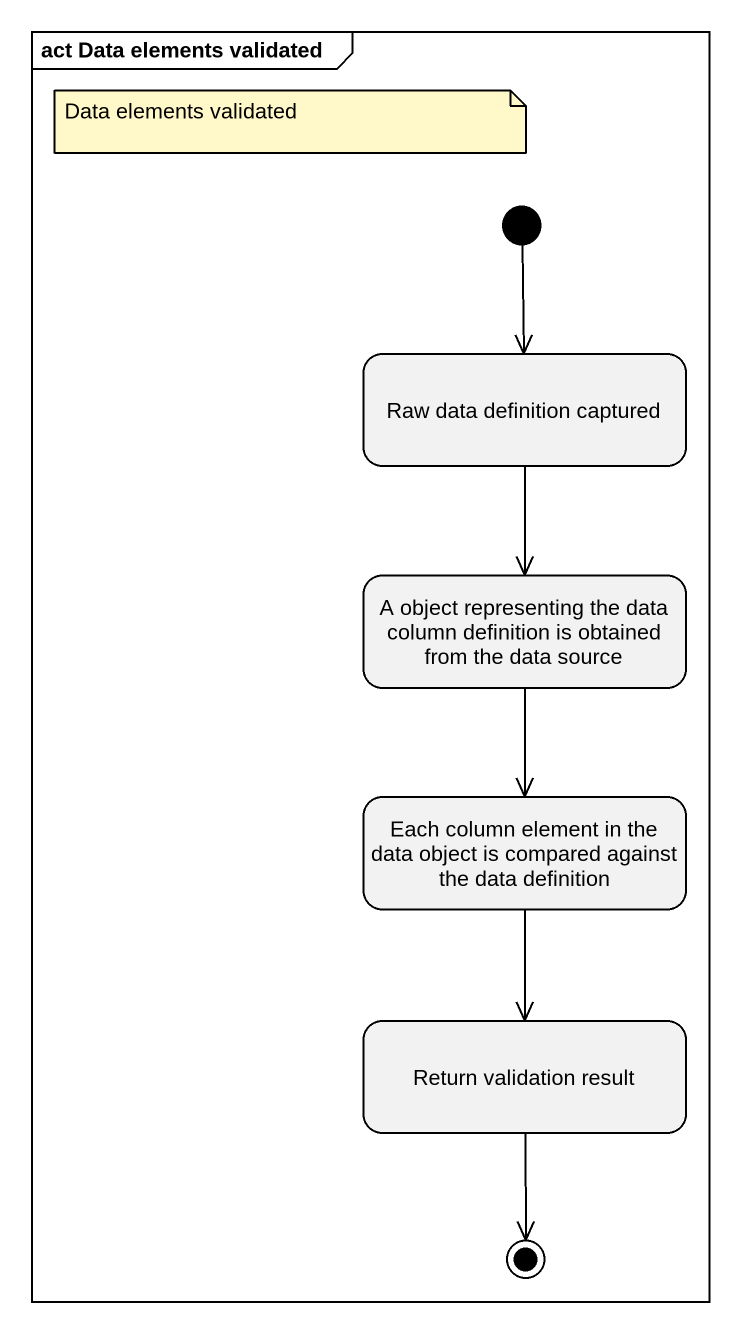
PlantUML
@startuml
mainframe act Data elements validated
hide empty description
state "Raw data definition captured" as Raw_data_definition_captured
state "A object representing the data column definition is obtained from the data source" as A_object_representing_the
state "Each column element in the data object is compared against the data definition" as Each_column_element_in_the
state "Return validation result" as Return_validation_result
[*] --> Raw_data_definition_captured
Raw_data_definition_captured --> A_object_representing_the
A_object_representing_the --> Each_column_element_in_the
Each_column_element_in_the --> Return_validation_result
Return_validation_result --> [*]
note as N1
  Data elements validated
end note
@enduml
